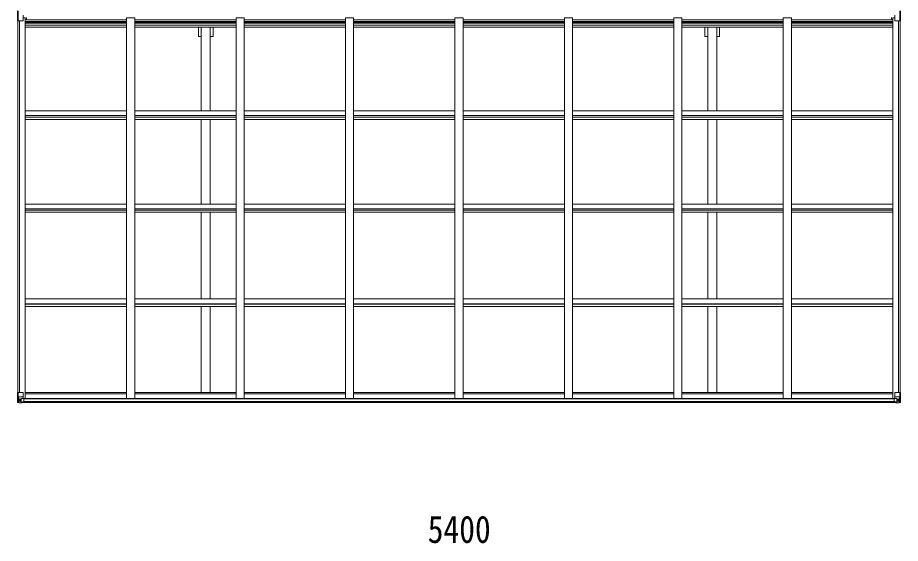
# Model space of a CAD drawing. Units: millimetres at full size; details may follow other scales. Extents: x -9783 to 33612, y -6828 to 13249.
# Drawn here: x 565 to 5969, y -149 to 3069 of the extents above; entities that cross this region are included whole.
import ezdxf
from ezdxf.enums import TextEntityAlignment as Align

# ---------------------------------------------------------------- set-up
doc = ezdxf.new("R2010")
doc.units = ezdxf.units.MM
doc.header["$LTSCALE"] = 35
for name, color, linetype, lineweight in [('0-1_本体', 4, 'Continuous', 9), ('0-2_部品', 7, 'Continuous', 9), ('0-7_合掌部品', 3, 'Continuous', 9), ('0-A_寸法', 6, 'Continuous', 9)]:
    doc.layers.add(name, color=color, linetype=linetype, lineweight=lineweight)
doc.styles.add('ＭＳ ゴシック', font='')
doc.styles.get('ＭＳ ゴシック').set_extended_font_data('MS Gothic')

msp = doc.modelspace()

# ---------------------------------------------------------------- linework, layer by layer
at = {"layer": '0-1_本体'}
for p, q in [((566.62, 774.39), (566.62, 3049.49)), ((575.62, 774.39), (575.62, 3049.49)), ((576.32, 774.39), (576.32, 3049.49)), ((598.62, 3068.57), (611.62, 3068.57)), ((611.62, 738.04), (611.62, 3068.57)), ((611.62, 3054.92), (1231.62, 3054.92)), ((611.62, 3045.55), (1231.62, 3045.55)), ((611.62, 3038.48), (1231.62, 3038.48)), ((611.62, 3034.69), (1231.62, 3034.69)), ((619.12, 3054.92), (619.12, 3069.99)), ((1231.62, 3068.15), (1281.62, 3068.15)), ((1231.62, 738.04), (1231.62, 3068.15)), ((1281.62, 738.04), (1281.62, 3068.15)), ((1281.62, 3054.92), (1901.62, 3054.92)), ((1281.62, 3045.55), (1901.62, 3045.55)), ((1281.62, 3038.48), (1901.62, 3038.48)), ((1281.62, 3034.69), (1901.62, 3034.69)), ((1901.62, 3068.15), (1951.62, 3068.15)), ((1901.62, 738.04), (1901.62, 3068.15)), ((1951.62, 738.04), (1951.62, 3068.15)), ((1951.62, 3054.92), (2571.62, 3054.92)), ((1951.62, 3045.55), (2571.62, 3045.55)), ((1951.62, 3038.48), (2571.62, 3038.48)), ((1951.62, 3034.69), (2571.62, 3034.69)), ((2571.62, 3068.15), (2621.62, 3068.15)), ((2571.62, 738.04), (2571.62, 3068.15)), ((2621.62, 738.04), (2621.62, 3068.15)), ((2621.62, 3054.92), (3241.62, 3054.92)), ((2621.62, 3045.55), (3241.62, 3045.55)), ((2621.62, 3038.48), (3241.62, 3038.48)), ((2621.62, 3034.69), (3241.62, 3034.69)), ((3241.62, 3068.15), (3291.62, 3068.15)), ((3241.62, 738.04), (3241.62, 3068.15)), ((3291.62, 738.04), (3291.62, 3068.15)), ((3291.62, 3054.92), (3911.62, 3054.92)), ((3291.62, 3045.55), (3911.62, 3045.55)), ((3291.62, 3038.48), (3911.62, 3038.48)), ((3291.62, 3034.69), (3911.62, 3034.69)), ((3911.62, 3068.15), (3961.62, 3068.15)), ((3911.62, 738.04), (3911.62, 3068.15)), ((3961.62, 738.04), (3961.62, 3068.15)), ((3961.62, 3054.92), (4581.62, 3054.92)), ((3961.62, 3045.55), (4581.62, 3045.55)), ((3961.62, 3038.48), (4581.62, 3038.48)), ((3961.62, 3034.69), (4581.62, 3034.69)), ((4581.62, 3068.15), (4631.62, 3068.15)), ((4581.62, 738.04), (4581.62, 3068.15)), ((4631.62, 738.04), (4631.62, 3068.15)), ((4631.62, 3054.92), (5251.62, 3054.92)), ((4631.62, 3045.55), (5251.62, 3045.55)), ((4631.62, 3038.48), (5251.62, 3038.48)), ((4631.62, 3034.69), (5251.62, 3034.69)), ((5251.62, 3068.15), (5301.62, 3068.15)), ((5251.62, 738.04), (5251.62, 3068.15)), ((5301.62, 738.04), (5301.62, 3068.15)), ((5301.62, 3054.92), (5921.62, 3054.92)), ((5301.62, 3045.55), (5921.62, 3045.55)), ((5301.62, 3038.48), (5921.62, 3038.48)), ((5301.62, 3034.69), (5921.62, 3034.69)), ((5914.12, 3054.92), (5914.12, 3069.99)), ((5934.62, 3068.57), (5921.62, 3068.57)), ((5921.62, 738.04), (5921.62, 3068.57)), ((5956.92, 774.39), (5956.92, 3049.49)), ((5957.62, 774.39), (5957.62, 3049.49)), ((5966.62, 774.39), (5966.62, 3049.49)), ((611.62, 3023.35), (1231.62, 3023.35)), ((611.62, 3010.52), (1231.62, 3010.52)), ((1281.62, 3023.35), (1901.62, 3023.35)), ((1281.62, 3010.52), (1901.62, 3010.52)), ((1689.12, 2498.11), (1689.12, 3010.52)), ((1744.12, 2498.11), (1744.12, 3010.52)), ((1761.82, 2954.25), (1761.82, 3010.52)), ((1951.62, 3023.35), (2571.62, 3023.35)), ((1951.62, 3010.52), (2571.62, 3010.52)), ((2621.62, 3023.35), (3241.62, 3023.35)), ((2621.62, 3010.52), (3241.62, 3010.52)), ((3291.62, 3023.35), (3911.62, 3023.35)), ((3291.62, 3010.52), (3911.62, 3010.52)), ((3961.62, 3023.35), (4581.62, 3023.35)), ((3961.62, 3010.52), (4581.62, 3010.52)), ((4631.62, 3023.35), (5251.62, 3023.35)), ((4631.62, 3010.52), (5251.62, 3010.52)), ((4771.42, 2954.25), (4771.42, 3010.52)), ((4789.12, 2498.11), (4789.12, 3010.52)), ((4844.12, 2498.11), (4844.12, 3010.52)), ((4861.82, 2954.25), (4861.82, 3010.52)), ((5301.62, 3023.35), (5921.62, 3023.35)), ((5301.62, 3010.52), (5921.62, 3010.52)), ((1761.82, 2954.25), (1744.12, 2954.25)), ((4789.12, 2954.25), (4771.42, 2954.25)), ((4861.82, 2954.25), (4844.12, 2954.25)), ((611.62, 2498.11), (1231.62, 2498.11)), ((1281.62, 2498.11), (1901.62, 2498.11)), ((1951.62, 2498.11), (2571.62, 2498.11)), ((2621.62, 2498.11), (3241.62, 2498.11)), ((3291.62, 2498.11), (3911.62, 2498.11)), ((3961.62, 2498.11), (4581.62, 2498.11)), ((4631.62, 2498.11), (5251.62, 2498.11)), ((5301.62, 2498.11), (5921.62, 2498.11)), ((611.62, 2469.12), (1231.62, 2469.12)), ((611.62, 2459.15), (1231.62, 2459.15)), ((611.62, 2446.3), (1231.62, 2446.3)), ((1281.62, 2469.12), (1901.62, 2469.12)), ((1281.62, 2459.15), (1901.62, 2459.15)), ((1281.62, 2446.3), (1901.62, 2446.3)), ((1689.12, 1927.17), (1689.12, 2446.3)), ((1744.12, 1927.17), (1744.12, 2446.3)), ((1951.62, 2469.12), (2571.62, 2469.12)), ((1951.62, 2459.15), (2571.62, 2459.15)), ((1951.62, 2446.3), (2571.62, 2446.3)), ((2621.62, 2469.12), (3241.62, 2469.12)), ((2621.62, 2459.15), (3241.62, 2459.15)), ((2621.62, 2446.3), (3241.62, 2446.3)), ((3291.62, 2469.12), (3911.62, 2469.12)), ((3291.62, 2459.15), (3911.62, 2459.15)), ((3291.62, 2446.3), (3911.62, 2446.3)), ((3961.62, 2469.12), (4581.62, 2469.12)), ((3961.62, 2459.15), (4581.62, 2459.15)), ((3961.62, 2446.3), (4581.62, 2446.3)), ((4631.62, 2469.12), (5251.62, 2469.12)), ((4631.62, 2459.15), (5251.62, 2459.15)), ((4631.62, 2446.3), (5251.62, 2446.3)), ((4789.12, 1927.17), (4789.12, 2446.3)), ((4844.12, 1927.17), (4844.12, 2446.3)), ((5301.62, 2469.12), (5921.62, 2469.12)), ((5301.62, 2459.15), (5921.62, 2459.15)), ((5301.62, 2446.3), (5921.62, 2446.3)), ((611.62, 1927.17), (1231.62, 1927.17)), ((611.62, 1897.73), (1231.62, 1897.73)), ((1281.62, 1927.17), (1901.62, 1927.17)), ((1281.62, 1897.73), (1901.62, 1897.73)), ((1951.62, 1927.17), (2571.62, 1927.17)), ((1951.62, 1897.73), (2571.62, 1897.73)), ((2621.62, 1927.17), (3241.62, 1927.17)), ((2621.62, 1897.73), (3241.62, 1897.73)), ((3291.62, 1927.17), (3911.62, 1927.17)), ((3291.62, 1897.73), (3911.62, 1897.73)), ((3961.62, 1927.17), (4581.62, 1927.17)), ((3961.62, 1897.73), (4581.62, 1897.73)), ((4631.62, 1927.17), (5251.62, 1927.17)), ((4631.62, 1897.73), (5251.62, 1897.73)), ((5301.62, 1927.17), (5921.62, 1927.17)), ((5301.62, 1897.73), (5921.62, 1897.73)), ((611.62, 1890.56), (1231.62, 1890.56)), ((611.62, 1877.61), (1231.62, 1877.61)), ((1281.62, 1890.56), (1901.62, 1890.56)), ((1281.62, 1877.61), (1901.62, 1877.61)), ((1689.12, 1347.93), (1689.12, 1877.61)), ((1744.12, 1347.93), (1744.12, 1877.61)), ((1951.62, 1890.56), (2571.62, 1890.56)), ((1951.62, 1877.61), (2571.62, 1877.61)), ((2621.62, 1890.56), (3241.62, 1890.56)), ((2621.62, 1877.61), (3241.62, 1877.61)), ((3291.62, 1890.56), (3911.62, 1890.56)), ((3291.62, 1877.61), (3911.62, 1877.61)), ((3961.62, 1890.56), (4581.62, 1890.56)), ((3961.62, 1877.61), (4581.62, 1877.61)), ((4631.62, 1890.56), (5251.62, 1890.56)), ((4631.62, 1877.61), (5251.62, 1877.61)), ((4789.12, 1347.93), (4789.12, 1877.61)), ((4844.12, 1347.93), (4844.12, 1877.61)), ((5301.62, 1890.56), (5921.62, 1890.56)), ((5301.62, 1877.61), (5921.62, 1877.61)), ((611.62, 1347.93), (1231.62, 1347.93)), ((611.62, 1318.13), (1231.62, 1318.13)), ((611.62, 1314.34), (1231.62, 1314.34)), ((611.62, 1301.32), (1231.62, 1301.32)), ((1281.62, 1347.93), (1901.62, 1347.93)), ((1281.62, 1318.13), (1901.62, 1318.13)), ((1281.62, 1314.34), (1901.62, 1314.34)), ((1281.62, 1301.32), (1901.62, 1301.32)), ((1689.12, 775.26), (1689.12, 1301.32)), ((1744.12, 775.26), (1744.12, 1301.32)), ((1951.62, 1347.93), (2571.62, 1347.93)), ((1951.62, 1318.13), (2571.62, 1318.13)), ((1951.62, 1314.34), (2571.62, 1314.34)), ((1951.62, 1301.32), (2571.62, 1301.32)), ((2621.62, 1347.93), (3241.62, 1347.93)), ((2621.62, 1318.13), (3241.62, 1318.13)), ((2621.62, 1314.34), (3241.62, 1314.34)), ((2621.62, 1301.32), (3241.62, 1301.32)), ((3291.62, 1347.93), (3911.62, 1347.93)), ((3291.62, 1318.13), (3911.62, 1318.13)), ((3291.62, 1314.34), (3911.62, 1314.34)), ((3291.62, 1301.32), (3911.62, 1301.32)), ((3961.62, 1347.93), (4581.62, 1347.93)), ((3961.62, 1318.13), (4581.62, 1318.13)), ((3961.62, 1314.34), (4581.62, 1314.34)), ((3961.62, 1301.32), (4581.62, 1301.32)), ((4631.62, 1347.93), (5251.62, 1347.93)), ((4631.62, 1318.13), (5251.62, 1318.13)), ((4631.62, 1314.34), (5251.62, 1314.34)), ((4631.62, 1301.32), (5251.62, 1301.32)), ((4789.12, 775.26), (4789.12, 1301.32)), ((4844.12, 775.26), (4844.12, 1301.32)), ((5301.62, 1347.93), (5921.62, 1347.93)), ((5301.62, 1318.13), (5921.62, 1318.13)), ((5301.62, 1314.34), (5921.62, 1314.34)), ((5301.62, 1301.32), (5921.62, 1301.32)), ((611.62, 775.26), (1231.62, 775.26)), ((611.62, 766.15), (1231.62, 766.15)), ((1281.62, 775.26), (1901.62, 775.26)), ((1281.62, 766.15), (1901.62, 766.15)), ((1951.62, 775.26), (2571.62, 775.26)), ((1951.62, 766.15), (2571.62, 766.15)), ((2621.62, 775.26), (3241.62, 775.26)), ((2621.62, 766.15), (3241.62, 766.15)), ((3291.62, 775.26), (3911.62, 775.26)), ((3291.62, 766.15), (3911.62, 766.15)), ((3961.62, 775.26), (4581.62, 775.26)), ((3961.62, 766.15), (4581.62, 766.15)), ((4631.62, 775.26), (5251.62, 775.26)), ((4631.62, 766.15), (5251.62, 766.15)), ((5301.62, 775.26), (5921.62, 775.26)), ((5301.62, 766.15), (5921.62, 766.15)), ((593.12, 712.59), (5940.12, 712.59)), ((602.58, 738.04), (5930.66, 738.04)), ((603.12, 735.68), (5930.12, 735.68)), ((603.12, 720.03), (5930.12, 720.03))]:
    msp.add_line(p, q, dxfattribs=at)
msp.add_lwpolyline([(1689.12, 2954.25), (1671.42, 2954.25), (1671.42, 3010.52)], dxfattribs=at)
at = {"layer": '0-2_部品'}
for p, q in [((564.62, 774.39), (597.62, 774.39)), ((564.62, 713.68), (564.62, 774.39)), ((567.46, 774.39), (567.46, 713.8)), ((598.62, 773.39), (598.62, 740.29)), ((5934.62, 773.39), (5934.62, 740.29)), ((5968.62, 774.39), (5935.62, 774.39)), ((5965.78, 774.39), (5965.78, 713.8)), ((5968.62, 713.68), (5968.62, 774.39)), ((565.56, 712.72), (565.56, 712.68)), ((574.53, 712.29), (566.6, 712.77)), ((567.46, 713.74), (567.46, 713.8)), ((568.01, 747.51), (574.62, 747.72)), ((568.01, 747.51), (572.15, 735.42)), ((571.43, 717.18), (568.7, 713.51)), ((574.62, 734.19), (572.29, 734.16)), ((572.29, 734.16), (572.29, 720.69)), ((572.29, 720.69), (574.62, 720.63)), ((574.62, 747.72), (598.62, 747.72)), ((574.62, 734.19), (574.62, 734.19)), ((586.62, 734.19), (574.62, 734.19)), ((574.62, 720.63), (586.62, 720.63)), ((586.62, 711.5), (574.62, 712.29)), ((579.14, 727.83), (579.14, 728.79)), ((586.62, 738.18), (593.12, 738.18)), ((586.62, 738.18), (586.62, 711.39)), ((597.79, 740.03), (587.45, 738.38)), ((587.45, 738.38), (587.45, 738.18)), ((590.14, 738.18), (597.79, 739.4)), ((593.12, 738.18), (602.12, 738.14)), ((593.12, 710.99), (593.12, 716.94)), ((602.12, 716.36), (593.12, 716.31)), ((597.79, 739.4), (597.79, 740.03)), ((603.12, 737.23), (603.12, 717.08)), ((5930.12, 737.23), (5930.12, 717.08)), ((5940.12, 738.18), (5931.12, 738.14)), ((5931.12, 716.36), (5940.12, 716.31)), ((5958.62, 747.72), (5934.62, 747.72)), ((5935.45, 740.03), (5945.79, 738.38)), ((5935.45, 739.4), (5935.45, 740.03)), ((5943.1, 738.18), (5935.45, 739.4)), ((5946.62, 738.18), (5940.12, 738.18)), ((5940.12, 710.99), (5940.12, 716.94)), ((5945.79, 738.38), (5945.79, 738.18)), ((5946.62, 738.18), (5946.62, 711.39)), ((5946.62, 734.19), (5958.62, 734.19)), ((5958.62, 720.63), (5946.62, 720.63)), ((5946.62, 711.5), (5958.62, 712.29)), ((5954.1, 727.83), (5954.1, 728.79)), ((5965.23, 747.51), (5958.62, 747.72)), ((5958.62, 734.19), (5958.62, 734.19)), ((5958.62, 734.19), (5960.95, 734.16)), ((5960.95, 720.69), (5958.62, 720.63)), ((5958.71, 712.29), (5966.63, 712.77)), ((5960.95, 734.16), (5960.95, 720.69)), ((5965.23, 747.51), (5961.09, 735.42)), ((5961.81, 717.18), (5964.54, 713.51)), ((5965.77, 713.74), (5965.78, 713.8)), ((5967.68, 712.72), (5967.68, 712.68))]:
    msp.add_line(p, q, dxfattribs=at)
for points in [[(565.56, 712.68), (574.62, 712.12), (593.12, 710.99)], [(578.18, 725.91), (577.22, 725.91), (577.22, 726.87), (578.18, 726.87)], [(579.14, 728.79), (580.1, 728.79), (580.1, 727.83)], [(580.1, 724.95), (580.1, 723.99), (579.14, 723.99), (579.14, 724.95)], [(581.06, 726.87), (582.02, 726.87), (582.02, 725.91), (581.06, 725.91)], [(603.12, 717.08), (603.11, 716.97), (593.12, 716.94)], [(5930.12, 717.08), (5930.13, 716.97), (5940.12, 716.94)], [(5967.68, 712.68), (5958.62, 712.12), (5940.12, 710.99)], [(5952.18, 726.87), (5951.22, 726.87), (5951.22, 725.91), (5952.18, 725.91)], [(5954.1, 728.79), (5953.14, 728.79), (5953.14, 727.83)], [(5953.14, 724.95), (5953.14, 723.99), (5954.1, 723.99), (5954.1, 724.95)], [(5955.06, 725.91), (5956.02, 725.91), (5956.02, 726.87), (5955.06, 726.87)]]:
    msp.add_lwpolyline(points, dxfattribs=at)
for centre in [(579.62, 726.39), (5953.62, 726.39)]:
    msp.add_circle(centre, 5.3, dxfattribs=at)
for centre, radius, start, end in [((597.62, 773.39), 1, 0, 90), ((5935.62, 773.39), 1, 90, 180), ((565.62, 713.72), 0.999, 180.04917, 266.5576), ((565.62, 713.68), 0.999, 180.04917, 266.5576), ((565.62, 713.68), 1, 179.99921, 266.49983), ((566.77, 700.07), 12.7, 84.89689, 90.75534), ((568.75, 713.68), 1.28, 177.54105, 228.82169), ((578.18, 727.83), 0.96, 270, 0), ((578.18, 724.95), 0.96, 0, 90), ((581.06, 727.83), 0.96, 180, 270), ((581.06, 724.95), 0.96, 90, 180), ((587.56, 737.45), 0.937, 96.73234, 129.06602), ((597.68, 740.96), 0.937, 276.73234, 357.67791), ((597.68, 740.33), 0.937, 276.73234, 357.67791), ((5935.56, 740.96), 0.937, 182.32209, 263.26766), ((5935.56, 740.33), 0.937, 182.32209, 263.26766), ((5945.68, 737.45), 0.937, 50.93398, 83.26766), ((5952.18, 727.83), 0.96, 270, 0), ((5952.18, 724.95), 0.96, 0, 90), ((5955.06, 727.83), 0.96, 180, 270), ((5955.06, 724.95), 0.96, 90, 180), ((5964.49, 713.68), 1.28, 311.17831, 2.45895), ((5966.47, 700.07), 12.7, 89.24466, 95.10311), ((5967.62, 713.72), 0.999, 273.4424, 359.95083), ((5967.62, 713.68), 0.999, 273.4424, 359.95083), ((5967.62, 713.68), 1, 273.50017, 0.00079)]:
    msp.add_arc(centre, radius, start, end, dxfattribs=at)
for centre, major_axis, ratio, start_param, end_param in [((567.56, 712.6), (2, -0.12), 0.060933, 2.0712557, 3.1453404), ((766.56, 700.37), (201, -12.36), 0.060933, 3.1453404, 3.145839), ((568.73, 745.16), (0.85, -2.32), 0.403757, 3.0087805, 3.9744392), ((567.75, 715.7), (-0.02, -3), 0.466854, 0.125683, 0.7596956), ((569.42, 720.77), (0.03, -5), 0.573921, 0.7672717, 1.551125), ((570.88, 734.14), (0, -3), 0.468246, 1.5772882, 2.0127935), ((492.87, 720.63), (81.75, 0), 0.061163, 6.2824128, 6.2831853), ((602.12, 737.24), (1, -0.021), 0.906239, 0.0187047, 1.589501), ((602.12, 717.07), (1, 0.012), 0.707053, 4.7036637, 6.124411), ((5931.12, 737.24), (-1, -0.021), 0.906239, 4.6936843, 6.2644806), ((5931.12, 717.07), (-1, 0.012), 0.707053, 0.1587743, 1.5795216), ((6040.37, 720.63), (-81.75, 0), 0.061163, 0, 0.0007725), ((5963.82, 720.77), (-0.03, -5), 0.573921, 4.7320603, 5.5159136), ((5962.36, 734.14), (0, -3), 0.468246, 4.2703918, 4.7058971), ((5965.49, 715.7), (0.02, -3), 0.466854, 5.5234897, 6.1575023), ((5964.51, 745.16), (-0.85, -2.32), 0.403757, 2.3087461, 3.2744049), ((5965.68, 712.6), (-2, -0.12), 0.060933, 3.1378449, 4.2119296), ((5766.68, 700.37), (-201, -12.36), 0.060933, 3.1373463, 3.1378449)]:
    msp.add_ellipse(centre, major_axis=major_axis, ratio=ratio, start_param=start_param, end_param=end_param, dxfattribs=at)
at = {"layer": '0-7_合掌部品'}
for p, q in [((564.62, 3110.16), (564.62, 3049.49)), ((567.46, 3049.49), (567.46, 3110.07)), ((598.62, 3050.49), (598.62, 3083.58)), ((5934.62, 3050.49), (5934.62, 3083.58)), ((5965.78, 3049.49), (5965.78, 3110.07)), ((5968.62, 3110.16), (5968.62, 3049.49)), ((564.62, 3049.49), (567.46, 3049.49)), ((567.46, 3049.49), (597.62, 3049.49)), ((5965.78, 3049.49), (5935.62, 3049.49)), ((5968.62, 3049.49), (5965.78, 3049.49))]:
    msp.add_line(p, q, dxfattribs=at)
for centre, start, end in [((597.62, 3050.49), 270, 0), ((5935.62, 3050.49), 180, 270)]:
    msp.add_arc(centre, 1, start, end, dxfattribs=at)

# ---------------------------------------------------------------- texts
at = {"layer": '0-A_寸法', "color": 7, "style": 'ＭＳ ゴシック', "width": 0.85}
msp.add_text('5400', height=166.8, dxfattribs=at).set_placement((3074.96, -196.17), align=Align.BOTTOM_LEFT)

doc.saveas('drawing.dxf')
